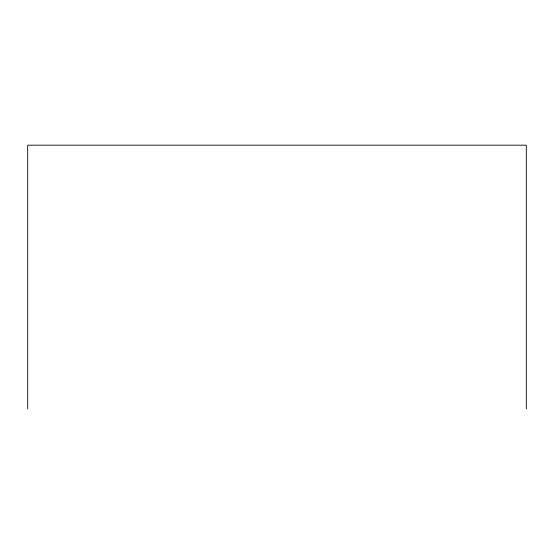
<?xml version="1.0" encoding="UTF-8"?>
<svg xmlns="http://www.w3.org/2000/svg" width="554" height="554" viewBox="0 0 554 554"><rect width="100%" height="100%" fill="white"/><g stroke="black" fill="none" stroke-linecap="round" stroke-linejoin="round"><path stroke-width="0.83" d="M526.3 408.824L526.3 145.176L27.7 145.176L27.7 408.824"/></g></svg>
